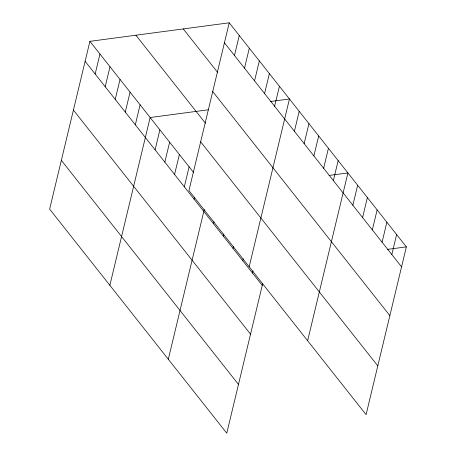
<?xml version="1.0" encoding="UTF-8"?>
<svg xmlns="http://www.w3.org/2000/svg" width="456" height="456" viewBox="0 0 456 456"><rect width="100%" height="100%" fill="white"/><g stroke="black" fill="none" stroke-linecap="round" stroke-linejoin="round"><path stroke-width="0.68" d="M229.231 22.8L188.949 190.591L366.082 414.664L406.364 246.873L229.231 22.8L89.917 41.336L49.636 209.127L226.769 433.2L262.753 283.33M95.161 74.02L99.955 54.036M105.199 86.714L109.993 66.73M115.237 99.414L120.031 79.429M125.275 112.113L130.068 92.129M135.312 124.807L140.106 104.823M109.862 285.313L150.144 117.523L208.472 109.759M155.091 149.83L159.885 129.846M164.833 162.154L169.632 142.169M174.574 174.477L179.373 154.493M184.315 186.8L189.115 166.816M194.056 199.13L194.552 197.06M234.469 55.484L239.269 35.5M168.315 359.254L204.299 209.384M244.507 68.178L249.307 48.193M213.545 223.776L214.041 221.707M254.545 80.877L259.344 60.893M223.286 236.1L223.782 234.031M264.583 93.577L269.382 73.593M233.027 248.423L233.523 246.354M274.62 106.271L279.42 86.287M242.769 260.746L243.265 258.677M249.17 266.771L289.457 98.986L270.647 101.489M252.51 273.07L253.012 271.006M294.399 131.294L299.199 111.31M304.141 143.617L308.94 123.633M313.882 155.941L318.681 135.956M323.629 168.264L328.423 148.28M333.37 180.593L338.164 160.603M307.629 340.717L347.911 172.932L329.101 175.435M352.853 205.24L357.652 185.256M362.594 217.563L367.393 197.579M372.335 229.887L377.135 209.902M382.082 242.21L386.876 222.226M391.824 254.533L396.623 234.549M387.554 249.375L406.364 246.873M224.432 42.784L401.565 266.857M183.255 28.916L217.734 72.532M212.724 91.559L389.857 315.632M135.894 35.22L205.434 123.194M200.657 141.816L377.79 365.889M89.917 41.336L193.771 172.71M85.124 61.321L262.257 285.393M73.41 110.095L250.543 334.168M61.349 160.352L238.482 384.425"/></g></svg>
